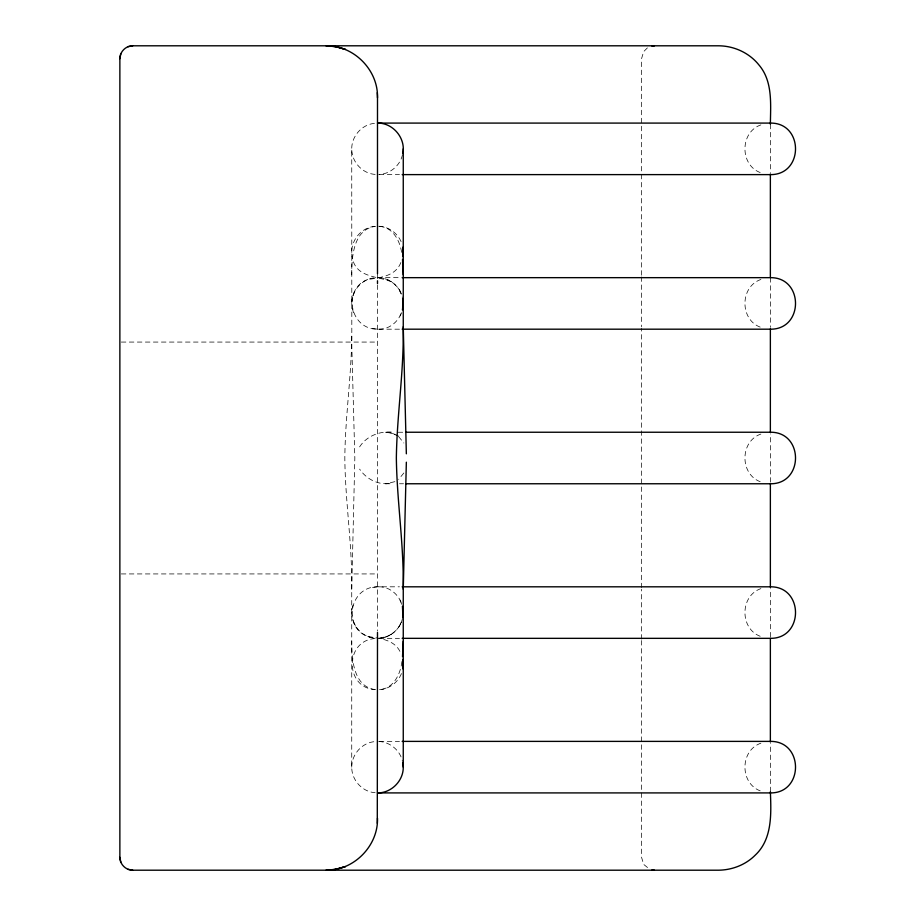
<?xml version="1.0" encoding="UTF-8"?>
<svg xmlns="http://www.w3.org/2000/svg" width="916" height="916" viewBox="0 0 916 916"><rect width="100%" height="100%" fill="white"/><g stroke="black" fill="none" stroke-linecap="round" stroke-linejoin="round"><path stroke-width="0.69" stroke-dasharray="4.58 3.44" d="M351.733 589.24L354.835 458L351.824 346.74L351.733 148.85C351.595 136.015 362.255 124.084 375.148 123.305M641.555 640.547L641.555 857.319L643.65 864.372L649.696 869.295M641.555 639.116L641.555 589.206M641.555 587.774L641.555 328.226M770.367 791.699L770.367 743.414M770.367 636.918L770.367 588.633M770.367 482.137L770.367 433.863M351.733 274.823C351.744 258.266 352.809 229.389 375.274 226.401M351.733 336.229C351.412 376.923 345.149 417.307 344.828 458C345.16 498.693 351.446 539.077 351.733 579.771L351.733 767.15C351.595 779.985 362.255 791.916 375.148 792.695M372.377 637.822C341.256 631.937 348.137 585.232 378.858 586.812L399.468 586.812M399.468 329.188L378.858 329.188C348.137 330.768 341.256 284.063 372.377 278.178M351.733 303.425C351.733 293.257 358.179 283.594 367.556 279.655A24.423 23.026 0 0 1 387.434 279.643C393.926 282.483 399.124 287.91 401.666 294.517C398.54 286.33 391.235 279.918 382.602 278.178M351.733 767.15C351.595 754.315 362.255 742.384 375.148 741.605M352.133 298.914L351.733 301.295L353.313 294.517L355.774 289.571M401.918 661.524C400.555 673.867 393.708 688.523 379.716 689.599M351.893 609.632L353.45 603.3M402.479 154.735C400.132 165.67 389.838 174.212 378.663 174.509M402.479 618.46C400.384 628.078 392.22 635.876 382.602 637.822M378.858 329.188C390.273 329.474 399.8 320.337 402.479 309.688M399.994 315.974L401.529 312.7M399.216 626.43L401.666 621.483C399.124 628.09 393.937 633.529 387.434 636.345A24.423 23.026 0 0 1 378.777 638.315M400.853 262.537C395.678 276.151 380.277 277.628 368.014 279.472M401.448 673.581C397.762 682.752 388.602 689.485 378.663 689.759M403.853 472.988L398.655 479.377M359.599 446.894C366.766 435.718 380.449 430.635 393.353 432.238M647.383 47.895L643.65 51.628L641.555 58.681L641.555 275.453M760.887 124.897C739.647 132.19 739.647 165.51 760.887 172.803M760.887 279.472C739.647 286.765 739.647 320.085 760.887 327.378M760.887 434.047C739.647 441.34 739.647 474.66 760.887 481.953M391.59 634.135L386.976 636.528L378.663 638.234M760.887 588.622C739.647 595.915 739.647 629.235 760.887 636.528M760.887 743.197C739.647 750.49 739.647 783.81 760.887 791.103M394.876 481.667L385.762 483.762L390.296 483.327C378.354 485.423 366.194 478.954 359.599 469.106M372.526 587.568L377.163 586.87M375.148 226.355C360.526 227.168 349.225 242.316 352.156 256.583C355.042 277.777 376.865 275.739 391.59 281.865M375.148 638.555C344.611 640.307 344.611 687.893 375.148 689.645M379.27 174.613L399.468 174.613M377.495 277.663L399.468 277.663M121.301 342.069L377.495 342.069M398.139 432.238L403.532 432.238M385.487 483.762L393.353 483.762M399.49 483.762L403.532 483.762M121.301 573.931L377.495 573.931M379.27 638.337L399.468 638.337M379.27 741.388L399.468 741.388M385.487 432.238L390.296 432.673L394.876 434.333M375.148 174.395C362.255 173.616 351.595 161.685 351.733 148.85M378.663 226.241C388.602 226.515 397.762 233.248 401.448 242.419M378.663 741.491C389.838 741.788 400.132 750.33 402.479 761.265M378.858 586.812C389.117 586.572 398.048 593.98 401.529 603.3M379.716 226.401C393.708 227.477 400.555 242.133 401.918 254.476M375.274 689.599C352.809 686.611 351.744 657.734 351.733 641.177M372.526 328.432L377.163 329.13M392.792 433.417L385.762 432.238L390.296 432.673L399.41 436.44L395.918 434.802M368.014 636.528C380.277 638.372 395.678 639.849 400.853 653.463M398.655 436.623L403.853 443.012M399.216 289.571L402.479 297.54M353.313 621.483L355.774 626.43M399.994 600.026L402.479 606.312M353.45 312.7L351.893 306.368M351.733 612.575C351.733 622.743 358.179 632.406 367.556 636.345A24.423 23.026 0 0 0 374.919 638.223M770.367 124.301L770.367 172.586M770.367 277.663L770.367 327.367M641.555 276.884L641.555 326.794M377.495 274.124L377.495 279.781M377.495 284.979L377.495 631.021"/><path stroke-width="1.37" d="M403.258 326.76L406.349 453.809M770.367 791.699C771.203 813.271 772.532 838.964 755.276 855.109C745.738 864.761 732.331 869.96 718.842 870.2L132.751 870.2C125.87 870.303 119.767 864.2 119.87 857.319L119.87 58.681C119.767 51.8 125.87 45.697 132.751 45.8L718.842 45.8C734.14 45.972 749.231 52.853 758.849 64.853C772.921 81.203 770.608 104.321 770.367 124.301M770.367 741.994L770.367 638.337M770.367 587.213L770.367 483.556M403.258 641.177L402.525 656.669M406.349 462.191L403.258 589.24M325.97 870.2L335.348 869.341L345.435 866.582L335.863 869.341L328.146 870.2C355.019 869.582 378.297 845.147 377.495 818.251M377.289 823.301L377.495 632.418M402.536 309.471L403.258 303.425L402.616 298.582M402.822 153.533C406.006 138.339 393.01 122.733 377.495 123.088L770.081 123.088C803.985 122.343 803.985 175.357 770.081 174.613L402.158 174.613M402.822 256.583L402.822 247.217M402.822 617.258L402.536 606.529M402.822 668.783L402.822 659.417M403.258 148.85L403.258 336.229C403.109 376.923 396.891 417.318 396.353 458C396.88 498.682 403.074 539.077 403.258 579.771L403.258 767.15C403.464 780.913 391.258 793.119 377.495 792.913L770.081 792.913C803.985 793.657 803.985 740.643 770.081 741.388L402.158 741.388M402.639 308.429L402.822 298.742M402.479 309.688L403.086 306.368M119.87 58.681L120.775 53.941M402.616 617.418L403.258 614.705L402.857 617.086L402.639 607.571M128.011 46.705L132.751 45.8M652.066 46.247L654.436 45.8M402.158 277.663L770.081 277.663C803.985 276.918 803.985 329.932 770.081 329.188L402.158 329.188M405.914 432.238L770.081 432.238C803.985 431.493 803.985 484.507 770.081 483.762L405.914 483.762M402.158 586.812L770.081 586.812C803.985 586.068 803.985 639.082 770.081 638.337L402.158 638.337M325.97 45.8L335.863 46.659L345.435 49.418L335.863 46.659L326.497 45.8C353.839 45.468 378.113 69.982 377.495 97.325L377.495 273.769M652.066 869.753L654.436 870.2M128.011 869.295L132.751 870.2M119.87 857.319L120.775 862.059M402.479 606.312L403.086 609.632M402.525 259.331L403.258 274.823M402.822 762.467L403.258 767.15M377.289 92.699L377.495 97.749M770.367 174.006L770.367 277.663M770.367 328.787L770.367 432.444M377.495 280.777L377.495 283.582"/></g></svg>
